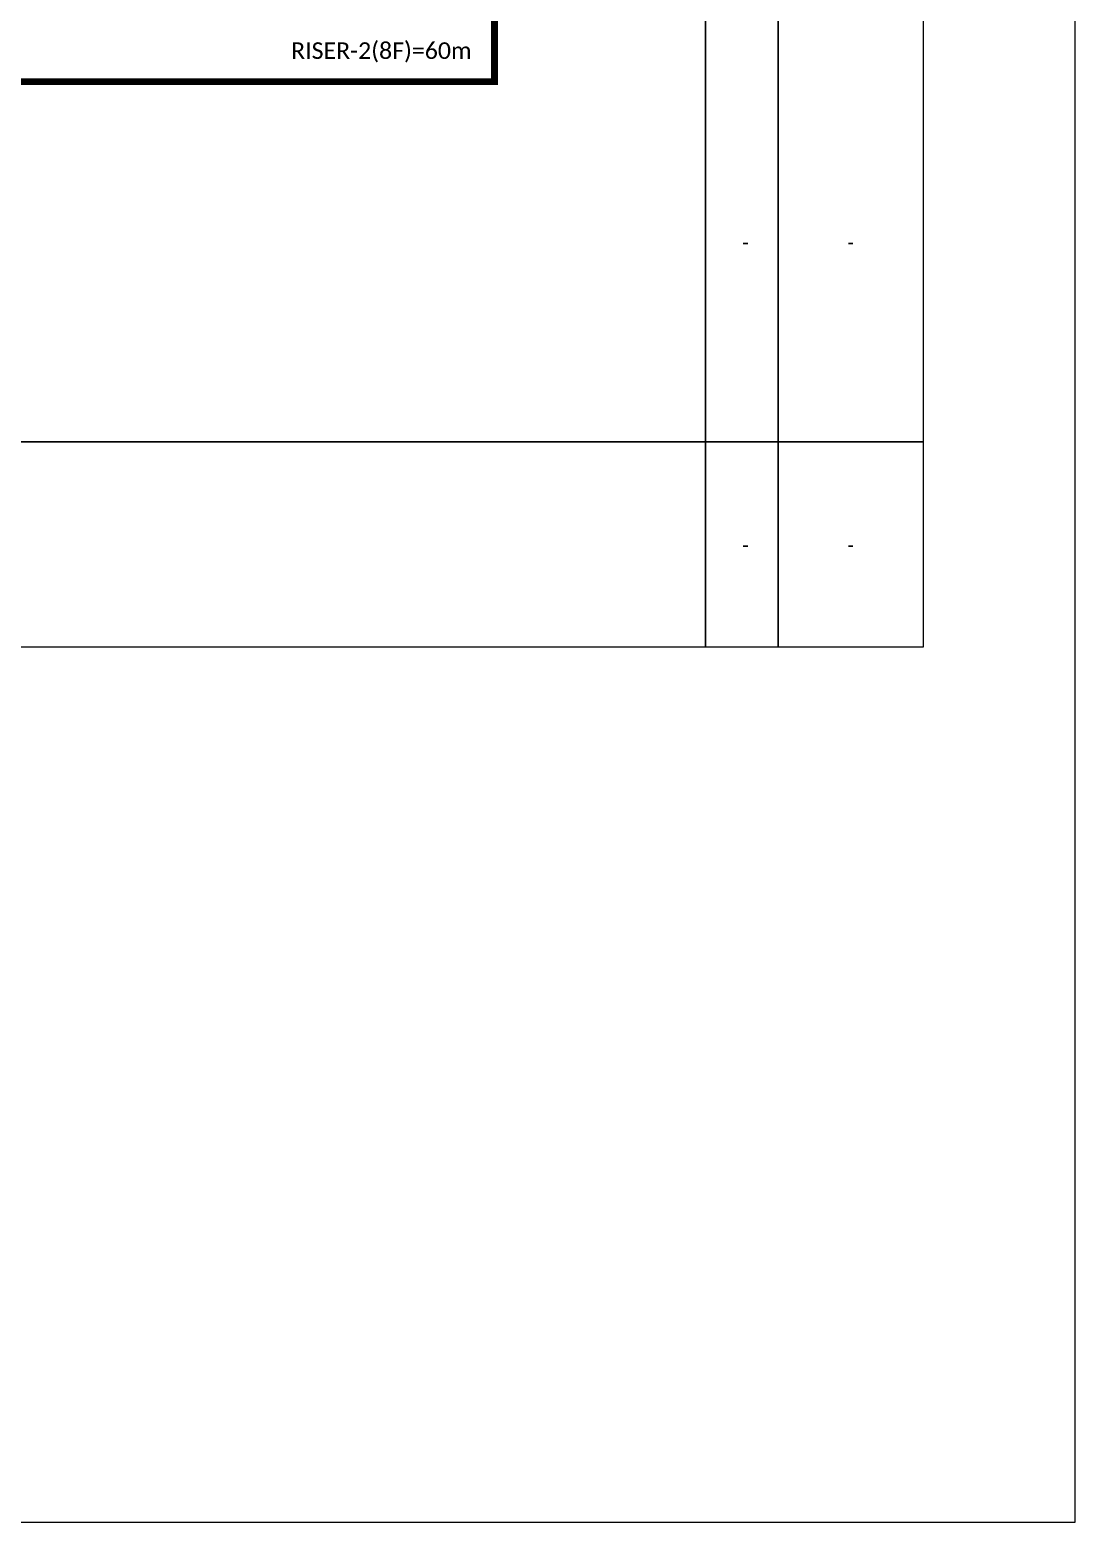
# Model space of a CAD drawing. Extents: x -89 to 749, y 705 to 1299.
# Drawn here: x 582.6 to 749.2, y 705 to 942.9 of the extents above; entities that cross this region are included whole.
import ezdxf
from ezdxf.enums import TextEntityAlignment as Align

# ---------------------------------------------------------------- set-up
doc = ezdxf.new("R2010")
doc.units = 0
doc.styles.add('ARIAL', font='arial.ttf')
doc.styles.add('WMF-Calibri0', font='calibri.ttf')

msp = doc.modelspace()

# ---------------------------------------------------------------- linework, layer by layer
msp.add_lwpolyline([(-89.32, 705.02), (749.25, 705.02), (749.25, 1299.02), (-89.32, 1299.02), (-89.32, 705.02)])
at = {"color": 6, "const_width": 1.1}
msp.add_lwpolyline([(477.59, 921.06), (477.59, 934.68), (484.05, 934.68), (482.76, 935.78), (489.01, 935.78), (487.68, 934.68), (656.68, 934.68), (656.68, 1195.69)], dxfattribs=at)
for points in [[(408.43, 970.01), (690.32, 970.01), (690.32, 877.26), (408.43, 877.26)], [(690.32, 970.01), (701.89, 970.01), (701.89, 877.26), (690.32, 877.26)], [(701.89, 970.01), (725.04, 970.01), (725.04, 877.26), (701.89, 877.26)], [(408.43, 877.26), (690.32, 877.26), (690.32, 844.52), (408.43, 844.52)], [(690.32, 877.26), (701.89, 877.26), (701.89, 844.52), (690.32, 844.52)], [(701.89, 877.26), (725.04, 877.26), (725.04, 844.52), (701.89, 844.52)]]:
    msp.add_lwpolyline(points, close=True)

# ---------------------------------------------------------------- texts
at = {"color": 6, "style": 'WMF-Calibri0'}
msp.add_text('RISER-2(8F)=60m', height=2.6457, dxfattribs=at).set_placement((624.24, 938.31))
at = {"style": 'ARIAL'}
for p in [(696.69, 909.14), (713.46, 909.14), (696.69, 860.89), (713.46, 860.89)]:
    msp.add_text('-', height=2.3, dxfattribs=at).set_placement(p, align=Align.MIDDLE_CENTER)

doc.saveas('drawing.dxf')
